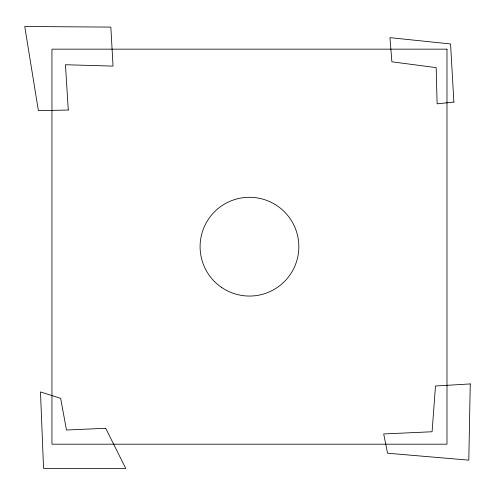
<?xml version="1.0" encoding="UTF-8"?>
<svg xmlns="http://www.w3.org/2000/svg" width="495" height="495" viewBox="0 0 495 495"><rect width="100%" height="100%" fill="white"/><g stroke="black" fill="none" stroke-linecap="round" stroke-linejoin="round"><path stroke-width="0.74" d="M470.25 383.928L468.808 460.146L387.566 453.222L383.693 433.948L432.086 431.758L435.489 386.007L470.25 383.928M453.872 102.088L437.122 103.826L436.175 67.636L391.892 61.807L389.936 37.651L450.561 43.95L453.872 102.088M105.707 428.293L66.478 430.013L60.656 398.339L40.479 391.941L43.56 468.437L125.773 468.505L105.707 428.293M68.285 110.032L38.381 110.663L24.75 26.495L110.837 27.101L113.039 66.107L65.445 64.727L68.285 110.032M446.985 49.16L51.956 49.16L51.956 444.194L446.985 444.194L446.985 49.16M221.791 287.57A49.376 49.376 0 0 0 298.72 250.198A49.376 49.376 0 0 0 227.892 202.263A49.376 49.376 0 0 0 221.791 287.57"/></g></svg>
